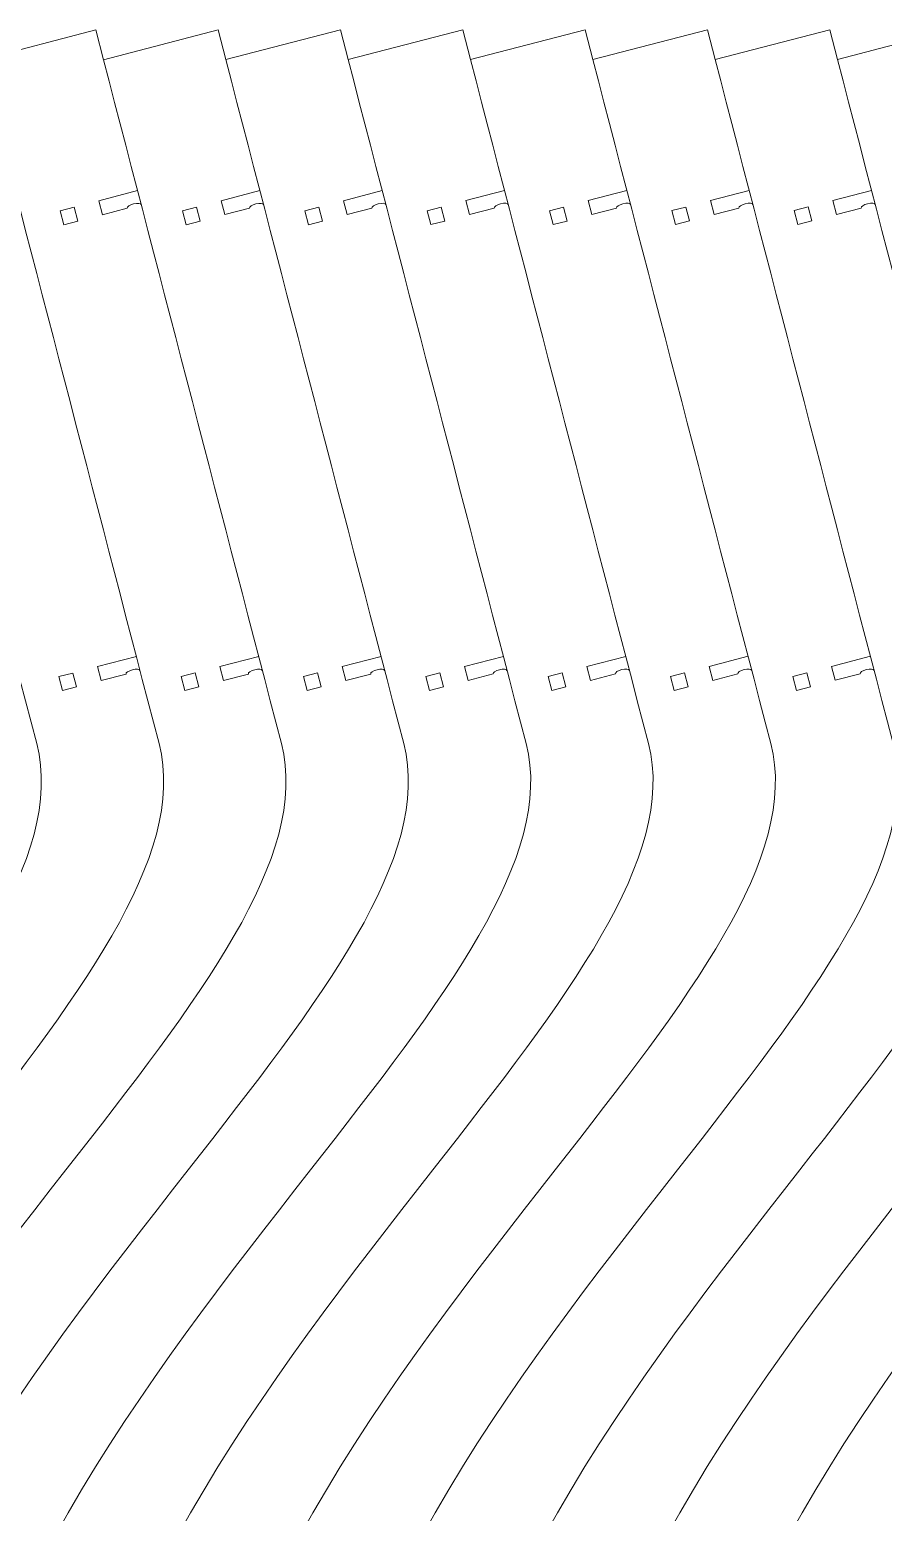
# Model space of a CAD drawing. Header units: millimetres. Extents: x -719 to 719, y -716 to 718.
# Drawn here: x -6.5 to 179.1, y 395.4 to 717.7 of the extents above; entities that cross this region are included whole.
import ezdxf

# ---------------------------------------------------------------- set-up
doc = ezdxf.new("R2010")
doc.units = ezdxf.units.MM
doc.header["$MEASUREMENT"] = 0
doc.layers.add('Layer 1', color=7, linetype='Continuous')

msp = doc.modelspace()

# ---------------------------------------------------------------- linework, layer by layer
at = {"layer": 'Layer 1', "color": 250, "lineweight": 9}
for points in [[(7.9068, 717.6019), (7.9068, 717.6019), (-17.0039, 711.1186), (-17.0039, 711.1186)], [(9.5851, 711.1256), (9.5851, 711.1256), (7.9068, 717.6019), (7.9068, 717.6019)], [(34.4966, 717.6088), (34.4966, 717.6088), (9.5851, 711.1256), (9.5851, 711.1256)], [(36.1749, 711.1326), (36.1749, 711.1326), (34.4966, 717.6097), (34.4966, 717.6097)], [(61.0864, 717.6158), (61.0864, 717.6158), (36.1749, 711.1326), (36.1749, 711.1326)], [(62.7647, 711.1395), (62.7647, 711.1395), (61.0864, 717.6167), (61.0864, 717.6167)], [(87.6763, 717.6236), (87.6763, 717.6236), (62.7647, 711.1395), (62.7647, 711.1395)], [(89.3545, 711.1465), (89.3545, 711.1465), (87.6754, 717.6236), (87.6754, 717.6236)], [(114.2652, 717.6306), (114.2652, 717.6306), (89.3545, 711.1465), (89.3545, 711.1465)], [(115.9443, 711.1534), (115.9443, 711.1534), (114.2652, 717.6306), (114.2652, 717.6306)], [(140.855, 717.6376), (140.855, 717.6376), (115.9443, 711.1534), (115.9443, 711.1534)], [(142.5341, 711.1604), (142.5341, 711.1604), (140.855, 717.6376), (140.855, 717.6376)], [(167.4448, 717.6445), (167.4448, 717.6445), (142.5341, 711.1613), (142.5341, 711.1613)], [(169.1239, 711.1682), (169.1239, 711.1682), (167.4448, 717.6445), (167.4448, 717.6445)], [(194.0346, 717.6515), (194.0346, 717.6515), (169.1239, 711.1682), (169.1239, 711.1682)], [(9.3502, 677.4331), (9.3502, 677.4331), (14.7389, 678.8356), (14.7389, 678.8356)], [(35.94, 677.4401), (35.94, 677.4401), (41.3279, 678.8425), (41.3279, 678.8425)], [(62.5298, 677.447), (62.5298, 677.447), (67.9177, 678.8495), (67.9177, 678.8495)], [(89.1196, 677.454), (89.1196, 677.454), (94.5075, 678.8564), (94.5075, 678.8564)], [(115.7085, 677.461), (115.7085, 677.461), (121.0973, 678.8634), (121.0973, 678.8634)], [(142.2983, 677.4688), (142.2983, 677.4688), (147.6871, 678.8712), (147.6871, 678.8712)], [(168.8882, 677.4757), (168.8882, 677.4757), (174.2769, 678.8782), (174.2769, 678.8782)], [(9.0796, 576.1729), (9.0796, 576.1729), (14.4684, 577.5754), (14.4684, 577.5754)], [(35.6694, 576.1799), (35.6694, 576.1799), (41.0582, 577.5823), (41.0582, 577.5823)], [(62.2592, 576.1869), (62.2592, 576.1869), (67.648, 577.5893), (67.648, 577.5893)], [(88.849, 576.1947), (88.849, 576.1947), (94.2369, 577.5971), (94.2369, 577.5971)], [(115.4388, 576.2017), (115.4388, 576.2017), (120.8267, 577.6041), (120.8267, 577.6041)], [(142.0278, 576.2086), (142.0278, 576.2086), (147.4166, 577.6111), (147.4166, 577.6111)], [(168.6176, 576.2156), (168.6176, 576.2156), (174.0064, 577.618), (174.0064, 577.618)]]:
    msp.add_open_spline(points, degree=3, dxfattribs=at)
for points, knots in [([(-1.4344, 74.8154), (-218.0148, 257.1509), (-123.1465, 378.5046), (-51.8048, 469.765), (-51.8048, 469.765), (-51.8048, 469.765), (-51.8048, 469.765), (-51.8048, 469.765), (-51.8048, 469.765), (-23.0356, 506.5651), (1.4488, 537.886), (-4.9483, 562.4661), (-4.9483, 562.4661), (-4.9483, 562.4661), (-4.9483, 562.4661), (-4.9483, 562.4661), (-4.9483, 562.4661), (-17.8487, 612.0091), (-30.7551, 661.5521), (-43.5937, 711.1117)], [0, 0, 0, 0, 0.16666667, 0.16666667, 0.16666667, 0.16666667, 0.33333333, 0.33333333, 0.33333333, 0.33333333, 0.5, 0.5, 0.5, 0.5, 0.66666667, 0.66666667, 0.66666667, 0.66666667, 1, 1, 1, 1]), ([(25.1554, 74.8224), (-191.425, 257.1579), (-96.5567, 378.5116), (-25.215, 469.7719), (-25.215, 469.7719), (-25.215, 469.7719), (-25.215, 469.7719), (-25.215, 469.7719), (-25.215, 469.7719), (3.5542, 506.5729), (28.0386, 537.8929), (21.6415, 562.4731), (21.6415, 562.4731), (21.6415, 562.4731), (21.6415, 562.4731), (21.6415, 562.4731), (21.6415, 562.4731), (8.7403, 612.0161), (-4.1653, 661.5591), (-17.0039, 711.1186)], [0, 0, 0, 0, 0.16666667, 0.16666667, 0.16666667, 0.16666667, 0.33333333, 0.33333333, 0.33333333, 0.33333333, 0.5, 0.5, 0.5, 0.5, 0.66666667, 0.66666667, 0.66666667, 0.66666667, 1, 1, 1, 1]), ([(51.7453, 74.8294), (-164.8352, 257.1648), (-69.9669, 378.5194), (1.3749, 469.7789), (1.3749, 469.7789), (1.3749, 469.7789), (1.3749, 469.7789), (1.3749, 469.7789), (1.3749, 469.7789), (30.144, 506.5799), (54.6284, 537.8999), (48.2305, 562.48), (48.2305, 562.48), (48.2305, 562.48), (48.2305, 562.48), (48.2305, 562.48), (48.2305, 562.48), (35.3301, 612.0239), (22.4245, 661.5661), (9.5851, 711.1256)], [0, 0, 0, 0, 0.16666667, 0.16666667, 0.16666667, 0.16666667, 0.33333333, 0.33333333, 0.33333333, 0.33333333, 0.5, 0.5, 0.5, 0.5, 0.66666667, 0.66666667, 0.66666667, 0.66666667, 1, 1, 1, 1]), ([(78.3351, 74.8363), (-138.2454, 257.1727), (-43.3771, 378.5264), (27.9647, 469.7859), (27.9647, 469.7859), (27.9647, 469.7859), (27.9647, 469.7859), (27.9647, 469.7859), (27.9647, 469.7859), (56.733, 506.5869), (81.2182, 537.9077), (74.8203, 562.487), (74.8203, 562.487), (74.8203, 562.487), (74.8203, 562.487), (74.8203, 562.487), (74.8203, 562.487), (61.9199, 612.0309), (49.0135, 661.573), (36.1749, 711.1326)], [0, 0, 0, 0, 0.16666667, 0.16666667, 0.16666667, 0.16666667, 0.33333333, 0.33333333, 0.33333333, 0.33333333, 0.5, 0.5, 0.5, 0.5, 0.66666667, 0.66666667, 0.66666667, 0.66666667, 1, 1, 1, 1]), ([(104.9249, 74.8433), (-111.6555, 257.1796), (-16.7881, 378.5333), (54.5545, 469.7937), (54.5545, 469.7937), (54.5545, 469.7937), (54.5545, 469.7937), (54.5545, 469.7937), (54.5545, 469.7937), (83.3228, 506.5938), (107.8081, 537.9147), (101.4101, 562.4939), (101.4101, 562.4939), (101.4101, 562.4939), (101.4101, 562.4939), (101.4101, 562.4939), (101.4101, 562.4939), (88.5097, 612.0378), (75.6033, 661.5808), (62.7647, 711.1404)], [0, 0, 0, 0, 0.16666667, 0.16666667, 0.16666667, 0.16666667, 0.33333333, 0.33333333, 0.33333333, 0.33333333, 0.5, 0.5, 0.5, 0.5, 0.66666667, 0.66666667, 0.66666667, 0.66666667, 1, 1, 1, 1]), ([(131.5147, 74.8502), (-85.0657, 257.1866), (9.8017, 378.5403), (81.1443, 469.8007), (81.1443, 469.8007), (81.1443, 469.8007), (81.1443, 469.8007), (81.1443, 469.8007), (81.1443, 469.8007), (109.9126, 506.6008), (134.3979, 537.9217), (127.9999, 562.5018), (127.9999, 562.5018), (127.9999, 562.5018), (127.9999, 562.5018), (127.9999, 562.5018), (127.9999, 562.5018), (115.0995, 612.0448), (102.1931, 661.5878), (89.3545, 711.1474)], [0, 0, 0, 0, 0.16666667, 0.16666667, 0.16666667, 0.16666667, 0.33333333, 0.33333333, 0.33333333, 0.33333333, 0.5, 0.5, 0.5, 0.5, 0.66666667, 0.66666667, 0.66666667, 0.66666667, 1, 1, 1, 1]), ([(158.1045, 74.8581), (-58.4768, 257.1935), (36.3915, 378.5481), (107.7341, 469.8076), (107.7341, 469.8076), (107.7341, 469.8076), (107.7341, 469.8076), (107.7341, 469.8076), (107.7341, 469.8076), (136.5024, 506.6077), (160.9868, 537.9286), (154.5897, 562.5087), (154.5897, 562.5087), (154.5897, 562.5087), (154.5897, 562.5087), (154.5897, 562.5087), (154.5897, 562.5087), (141.6893, 612.0517), (128.7829, 661.5948), (115.9443, 711.1543)], [0, 0, 0, 0, 0.16666667, 0.16666667, 0.16666667, 0.16666667, 0.33333333, 0.33333333, 0.33333333, 0.33333333, 0.5, 0.5, 0.5, 0.5, 0.66666667, 0.66666667, 0.66666667, 0.66666667, 1, 1, 1, 1]), ([(184.6943, 74.865), (-31.887, 257.2005), (62.9813, 378.5551), (134.3231, 469.8146), (134.3231, 469.8146), (134.3231, 469.8146), (134.3231, 469.8146), (134.3231, 469.8146), (134.3231, 469.8146), (163.0922, 506.6156), (187.5766, 537.9356), (181.1795, 562.5157), (181.1795, 562.5157), (181.1795, 562.5157), (181.1795, 562.5157), (181.1795, 562.5157), (181.1795, 562.5157), (168.2792, 612.0587), (155.3727, 661.6017), (142.5341, 711.1613)], [0, 0, 0, 0, 0.16666667, 0.16666667, 0.16666667, 0.16666667, 0.33333333, 0.33333333, 0.33333333, 0.33333333, 0.5, 0.5, 0.5, 0.5, 0.66666667, 0.66666667, 0.66666667, 0.66666667, 1, 1, 1, 1]), ([(211.2841, 74.872), (-5.2972, 257.2075), (89.5711, 378.562), (160.9129, 469.8215), (160.9129, 469.8215), (160.9129, 469.8215), (160.9129, 469.8215), (160.9129, 469.8215), (160.9129, 469.8215), (189.682, 506.6225), (214.1664, 537.9425), (207.7693, 562.5226), (207.7693, 562.5226), (207.7693, 562.5226), (207.7693, 562.5226), (207.7693, 562.5226), (207.7693, 562.5226), (194.869, 612.0665), (181.9625, 661.6087), (169.1239, 711.1682)], [0, 0, 0, 0, 0.16666667, 0.16666667, 0.16666667, 0.16666667, 0.33333333, 0.33333333, 0.33333333, 0.33333333, 0.5, 0.5, 0.5, 0.5, 0.66666667, 0.66666667, 0.66666667, 0.66666667, 1, 1, 1, 1]), ([(237.8731, 74.879), (21.2926, 257.2153), (116.1609, 378.569), (187.5027, 469.8285), (187.5027, 469.8285), (187.5027, 469.8285), (187.5027, 469.8285), (187.5027, 469.8285), (187.5027, 469.8285), (216.2718, 506.6295), (240.7563, 537.9504), (234.3591, 562.5296), (234.3591, 562.5296), (234.3591, 562.5296), (234.3591, 562.5296), (234.3591, 562.5296), (234.3591, 562.5296), (221.4588, 612.0735), (208.5523, 661.6156), (195.7137, 711.1752)], [0, 0, 0, 0, 0.16666667, 0.16666667, 0.16666667, 0.16666667, 0.33333333, 0.33333333, 0.33333333, 0.33333333, 0.5, 0.5, 0.5, 0.5, 0.66666667, 0.66666667, 0.66666667, 0.66666667, 1, 1, 1, 1]), ([(264.4629, 74.8859), (47.8825, 257.2223), (142.7507, 378.5759), (214.0925, 469.8363), (214.0925, 469.8363), (214.0925, 469.8363), (214.0925, 469.8363), (214.0925, 469.8363), (214.0925, 469.8363), (242.8608, 506.6365), (267.3461, 537.9573), (260.9481, 562.5366), (260.9481, 562.5366), (260.9481, 562.5366), (260.9481, 562.5366), (260.9481, 562.5366), (260.9481, 562.5366), (248.0477, 612.0805), (235.1413, 661.6235), (222.3027, 711.183)], [0, 0, 0, 0, 0.16666667, 0.16666667, 0.16666667, 0.16666667, 0.33333333, 0.33333333, 0.33333333, 0.33333333, 0.5, 0.5, 0.5, 0.5, 0.66666667, 0.66666667, 0.66666667, 0.66666667, 1, 1, 1, 1]), ([(291.0527, 74.8937), (74.4723, 257.2292), (169.3397, 378.5829), (240.6823, 469.8433), (240.6823, 469.8433), (240.6823, 469.8433), (240.6823, 469.8433), (240.6823, 469.8433), (240.6823, 469.8433), (269.4506, 506.6434), (293.9359, 537.9643), (287.5379, 562.5444), (287.5379, 562.5444), (287.5379, 562.5444), (287.5379, 562.5444), (287.5379, 562.5444), (287.5379, 562.5444), (274.6375, 612.0874), (261.7311, 661.6304), (248.8925, 711.19)], [0, 0, 0, 0, 0.16666667, 0.16666667, 0.16666667, 0.16666667, 0.33333333, 0.33333333, 0.33333333, 0.33333333, 0.5, 0.5, 0.5, 0.5, 0.66666667, 0.66666667, 0.66666667, 0.66666667, 1, 1, 1, 1]), ([(317.6425, 74.9007), (101.0621, 257.2362), (195.9295, 378.5907), (267.2721, 469.8502), (267.2721, 469.8502), (267.2721, 469.8502), (267.2721, 469.8502), (267.2721, 469.8502), (267.2721, 469.8502), (296.0404, 506.6512), (320.5257, 537.9712), (314.1277, 562.5514), (314.1277, 562.5514), (314.1277, 562.5514), (314.1277, 562.5514), (314.1277, 562.5514), (314.1277, 562.5514), (301.2273, 612.0944), (288.3209, 661.6374), (275.4823, 711.1969)], [0, 0, 0, 0, 0.16666667, 0.16666667, 0.16666667, 0.16666667, 0.33333333, 0.33333333, 0.33333333, 0.33333333, 0.5, 0.5, 0.5, 0.5, 0.66666667, 0.66666667, 0.66666667, 0.66666667, 1, 1, 1, 1]), ([(344.2323, 74.9077), (127.6519, 257.244), (222.5193, 378.5977), (293.8619, 469.8572), (293.8619, 469.8572), (293.8619, 469.8572), (293.8619, 469.8572), (293.8619, 469.8572), (293.8619, 469.8572), (322.6302, 506.6582), (347.1146, 537.9782), (340.7175, 562.5583), (340.7175, 562.5583), (340.7175, 562.5583), (340.7175, 562.5583), (340.7175, 562.5583), (340.7175, 562.5583), (327.8172, 612.1013), (314.9107, 661.6444), (302.0721, 711.2039)], [0, 0, 0, 0, 0.16666667, 0.16666667, 0.16666667, 0.16666667, 0.33333333, 0.33333333, 0.33333333, 0.33333333, 0.5, 0.5, 0.5, 0.5, 0.66666667, 0.66666667, 0.66666667, 0.66666667, 1, 1, 1, 1]), ([(370.8221, 74.9146), (154.2408, 257.251), (249.1091, 378.6047), (320.4509, 469.8642), (320.4509, 469.8642), (320.4509, 469.8642), (320.4509, 469.8642), (320.4509, 469.8642), (320.4509, 469.8642), (349.22, 506.6652), (373.7044, 537.986), (367.3073, 562.5653), (367.3073, 562.5653), (367.3073, 562.5653), (367.3073, 562.5653), (367.3073, 562.5653), (367.3073, 562.5653), (354.407, 612.1092), (341.5005, 661.6513), (328.6619, 711.2109)], [0, 0, 0, 0, 0.16666667, 0.16666667, 0.16666667, 0.16666667, 0.33333333, 0.33333333, 0.33333333, 0.33333333, 0.5, 0.5, 0.5, 0.5, 0.66666667, 0.66666667, 0.66666667, 0.66666667, 1, 1, 1, 1]), ([(16.9809, 682.6549), (16.9809, 682.6549), (8.5611, 680.4633), (8.5611, 680.4633), (8.5611, 680.4633), (8.5611, 680.4633), (8.5611, 680.4633), (8.5611, 680.4633), (8.5611, 680.4633), (8.5611, 680.4633), (9.3502, 677.4331), (9.3502, 677.4331)], [0, 0, 0, 0, 0.25, 0.25, 0.25, 0.25, 0.5, 0.5, 0.5, 0.5, 1, 1, 1, 1]), ([(43.5707, 682.6627), (43.5707, 682.6627), (35.1509, 680.4712), (35.1509, 680.4712), (35.1509, 680.4712), (35.1509, 680.4712), (35.1509, 680.4712), (35.1509, 680.4712), (35.1509, 680.4712), (35.1509, 680.4712), (35.94, 677.4401), (35.94, 677.4401)], [0, 0, 0, 0, 0.25, 0.25, 0.25, 0.25, 0.5, 0.5, 0.5, 0.5, 1, 1, 1, 1]), ([(70.1597, 682.6696), (70.1597, 682.6696), (61.7407, 680.4781), (61.7407, 680.4781), (61.7407, 680.4781), (61.7407, 680.4781), (61.7407, 680.4781), (61.7407, 680.4781), (61.7407, 680.4781), (61.7407, 680.4781), (62.5298, 677.447), (62.5298, 677.447)], [0, 0, 0, 0, 0.25, 0.25, 0.25, 0.25, 0.5, 0.5, 0.5, 0.5, 1, 1, 1, 1]), ([(96.7495, 682.6766), (96.7495, 682.6766), (88.3305, 680.4851), (88.3305, 680.4851), (88.3305, 680.4851), (88.3305, 680.4851), (88.3305, 680.4851), (88.3305, 680.4851), (88.3305, 680.4851), (88.3305, 680.4851), (89.1196, 677.454), (89.1196, 677.454)], [0, 0, 0, 0, 0.25, 0.25, 0.25, 0.25, 0.5, 0.5, 0.5, 0.5, 1, 1, 1, 1]), ([(123.3393, 682.6836), (123.3393, 682.6836), (114.9203, 680.492), (114.9203, 680.492), (114.9203, 680.492), (114.9203, 680.492), (114.9203, 680.492), (114.9203, 680.492), (114.9203, 680.492), (114.9203, 680.492), (115.7085, 677.461), (115.7085, 677.461)], [0, 0, 0, 0, 0.25, 0.25, 0.25, 0.25, 0.5, 0.5, 0.5, 0.5, 1, 1, 1, 1]), ([(149.9291, 682.6905), (149.9291, 682.6905), (141.5101, 680.499), (141.5101, 680.499), (141.5101, 680.499), (141.5101, 680.499), (141.5101, 680.499), (141.5101, 680.499), (141.5101, 680.499), (141.5101, 680.499), (142.2983, 677.4688), (142.2983, 677.4688)], [0, 0, 0, 0, 0.25, 0.25, 0.25, 0.25, 0.5, 0.5, 0.5, 0.5, 1, 1, 1, 1]), ([(176.5189, 682.6975), (176.5189, 682.6975), (168.0991, 680.5068), (168.0991, 680.5068), (168.0991, 680.5068), (168.0991, 680.5068), (168.0991, 680.5068), (168.0991, 680.5068), (168.0991, 680.5068), (168.0991, 680.5068), (168.8882, 677.4757), (168.8882, 677.4757)], [0, 0, 0, 0, 0.25, 0.25, 0.25, 0.25, 0.5, 0.5, 0.5, 0.5, 1, 1, 1, 1]), ([(3.1732, 679.0618), (3.1732, 679.0618), (0.1421, 678.2727), (0.1421, 678.2727), (0.1421, 678.2727), (0.1421, 678.2727), (0.1421, 678.2727), (0.1421, 678.2727), (0.1421, 678.2727), (0.1421, 678.2727), (0.9303, 675.2416), (0.9303, 675.2416), (0.9303, 675.2416), (0.9303, 675.2416), (0.9303, 675.2416), (0.9303, 675.2416), (0.9303, 675.2416), (0.9303, 675.2416), (3.9614, 676.0307), (3.9614, 676.0307), (3.9614, 676.0307), (3.9614, 676.0307), (3.9614, 676.0307), (3.9614, 676.0307), (3.9614, 676.0307), (3.9614, 676.0307), (3.1732, 679.0618), (3.1732, 679.0618)], [0, 0, 0, 0, 0.125, 0.125, 0.125, 0.125, 0.25, 0.25, 0.25, 0.25, 0.375, 0.375, 0.375, 0.375, 0.5, 0.5, 0.5, 0.5, 0.625, 0.625, 0.625, 0.625, 0.75, 0.75, 0.75, 0.75, 1, 1, 1, 1]), ([(14.7389, 678.8356), (14.6615, 679.1305), (15.2809, 679.5498), (16.1144, 679.7673), (16.1144, 679.7673), (16.1144, 679.7673), (16.1144, 679.7673), (16.1144, 679.7673), (16.1144, 679.7673), (16.1144, 679.7673), (16.1144, 679.7673), (16.1144, 679.7673), (16.1144, 679.7673), (16.1144, 679.7673), (16.1144, 679.7673), (16.1144, 679.7673), (16.1144, 679.7673), (16.9479, 679.984), (17.6926, 679.9196), (17.77, 679.6238), (17.77, 679.6238), (17.77, 679.6238), (17.77, 679.6238), (17.77, 679.6238), (17.77, 679.6238), (17.77, 679.6238), (17.77, 679.6238), (17.77, 679.6238)], [0, 0, 0, 0, 0.125, 0.125, 0.125, 0.125, 0.25, 0.25, 0.25, 0.25, 0.375, 0.375, 0.375, 0.375, 0.5, 0.5, 0.5, 0.5, 0.625, 0.625, 0.625, 0.625, 0.75, 0.75, 0.75, 0.75, 1, 1, 1, 1]), ([(29.7621, 679.0687), (29.7621, 679.0687), (26.731, 678.2796), (26.731, 678.2796), (26.731, 678.2796), (26.731, 678.2796), (26.731, 678.2796), (26.731, 678.2796), (26.731, 678.2796), (26.731, 678.2796), (27.5201, 675.2485), (27.5201, 675.2485), (27.5201, 675.2485), (27.5201, 675.2485), (27.5201, 675.2485), (27.5201, 675.2485), (27.5201, 675.2485), (27.5201, 675.2485), (30.5512, 676.0376), (30.5512, 676.0376), (30.5512, 676.0376), (30.5512, 676.0376), (30.5512, 676.0376), (30.5512, 676.0376), (30.5512, 676.0376), (30.5512, 676.0376), (29.7621, 679.0687), (29.7621, 679.0687)], [0, 0, 0, 0, 0.125, 0.125, 0.125, 0.125, 0.25, 0.25, 0.25, 0.25, 0.375, 0.375, 0.375, 0.375, 0.5, 0.5, 0.5, 0.5, 0.625, 0.625, 0.625, 0.625, 0.75, 0.75, 0.75, 0.75, 1, 1, 1, 1]), ([(41.3279, 678.8425), (41.2513, 679.1383), (41.8708, 679.5568), (42.7042, 679.7743), (42.7042, 679.7743), (42.7042, 679.7743), (42.7042, 679.7743), (42.7042, 679.7743), (42.7042, 679.7743), (42.7042, 679.7743), (42.7042, 679.7743), (42.7042, 679.7743), (42.7042, 679.7743), (42.7042, 679.7743), (42.7042, 679.7743), (42.7042, 679.7743), (42.7042, 679.7743), (43.5377, 679.9909), (44.2824, 679.9274), (44.359, 679.6316), (44.359, 679.6316), (44.359, 679.6316), (44.359, 679.6316), (44.359, 679.6316), (44.359, 679.6316), (44.359, 679.6316), (44.359, 679.6316), (44.359, 679.6316)], [0, 0, 0, 0, 0.125, 0.125, 0.125, 0.125, 0.25, 0.25, 0.25, 0.25, 0.375, 0.375, 0.375, 0.375, 0.5, 0.5, 0.5, 0.5, 0.625, 0.625, 0.625, 0.625, 0.75, 0.75, 0.75, 0.75, 1, 1, 1, 1]), ([(56.3519, 679.0757), (56.3519, 679.0757), (53.3208, 678.2866), (53.3208, 678.2866), (53.3208, 678.2866), (53.3208, 678.2866), (53.3208, 678.2866), (53.3208, 678.2866), (53.3208, 678.2866), (53.3208, 678.2866), (54.1099, 675.2555), (54.1099, 675.2555), (54.1099, 675.2555), (54.1099, 675.2555), (54.1099, 675.2555), (54.1099, 675.2555), (54.1099, 675.2555), (54.1099, 675.2555), (57.141, 676.0446), (57.141, 676.0446), (57.141, 676.0446), (57.141, 676.0446), (57.141, 676.0446), (57.141, 676.0446), (57.141, 676.0446), (57.141, 676.0446), (56.3519, 679.0757), (56.3519, 679.0757)], [0, 0, 0, 0, 0.125, 0.125, 0.125, 0.125, 0.25, 0.25, 0.25, 0.25, 0.375, 0.375, 0.375, 0.375, 0.5, 0.5, 0.5, 0.5, 0.625, 0.625, 0.625, 0.625, 0.75, 0.75, 0.75, 0.75, 1, 1, 1, 1]), ([(67.9177, 678.8495), (67.8411, 679.1453), (68.4606, 679.5646), (69.294, 679.7812), (69.294, 679.7812), (69.294, 679.7812), (69.294, 679.7812), (69.294, 679.7812), (69.294, 679.7812), (69.294, 679.7812), (69.294, 679.7812), (69.294, 679.7812), (69.294, 679.7812), (69.294, 679.7812), (69.294, 679.7812), (69.294, 679.7812), (69.294, 679.7812), (70.1275, 679.9987), (70.8722, 679.9344), (70.9488, 679.6386), (70.9488, 679.6386), (70.9488, 679.6386), (70.9488, 679.6386), (70.9488, 679.6386), (70.9488, 679.6386), (70.9488, 679.6386), (70.9488, 679.6386), (70.9488, 679.6386)], [0, 0, 0, 0, 0.125, 0.125, 0.125, 0.125, 0.25, 0.25, 0.25, 0.25, 0.375, 0.375, 0.375, 0.375, 0.5, 0.5, 0.5, 0.5, 0.625, 0.625, 0.625, 0.625, 0.75, 0.75, 0.75, 0.75, 1, 1, 1, 1]), ([(82.9417, 679.0826), (82.9417, 679.0826), (79.9106, 678.2935), (79.9106, 678.2935), (79.9106, 678.2935), (79.9106, 678.2935), (79.9106, 678.2935), (79.9106, 678.2935), (79.9106, 678.2935), (79.9106, 678.2935), (80.6997, 675.2625), (80.6997, 675.2625), (80.6997, 675.2625), (80.6997, 675.2625), (80.6997, 675.2625), (80.6997, 675.2625), (80.6997, 675.2625), (80.6997, 675.2625), (83.7308, 676.0516), (83.7308, 676.0516), (83.7308, 676.0516), (83.7308, 676.0516), (83.7308, 676.0516), (83.7308, 676.0516), (83.7308, 676.0516), (83.7308, 676.0516), (82.9417, 679.0826), (82.9417, 679.0826)], [0, 0, 0, 0, 0.125, 0.125, 0.125, 0.125, 0.25, 0.25, 0.25, 0.25, 0.375, 0.375, 0.375, 0.375, 0.5, 0.5, 0.5, 0.5, 0.625, 0.625, 0.625, 0.625, 0.75, 0.75, 0.75, 0.75, 1, 1, 1, 1]), ([(94.5075, 678.8564), (94.4309, 679.1522), (95.0495, 679.5716), (95.883, 679.7882), (95.883, 679.7882), (95.883, 679.7882), (95.883, 679.7882), (95.883, 679.7882), (95.883, 679.7882), (95.883, 679.7882), (95.883, 679.7882), (95.883, 679.7882), (95.883, 679.7882), (95.883, 679.7882), (95.883, 679.7882), (95.883, 679.7882), (95.883, 679.7882), (96.7164, 680.0057), (97.462, 679.9413), (97.5386, 679.6455), (97.5386, 679.6455), (97.5386, 679.6455), (97.5386, 679.6455), (97.5386, 679.6455), (97.5386, 679.6455), (97.5386, 679.6455), (97.5386, 679.6455), (97.5386, 679.6455)], [0, 0, 0, 0, 0.125, 0.125, 0.125, 0.125, 0.25, 0.25, 0.25, 0.25, 0.375, 0.375, 0.375, 0.375, 0.5, 0.5, 0.5, 0.5, 0.625, 0.625, 0.625, 0.625, 0.75, 0.75, 0.75, 0.75, 1, 1, 1, 1]), ([(109.5315, 679.0896), (109.5315, 679.0896), (106.5004, 678.3005), (106.5004, 678.3005), (106.5004, 678.3005), (106.5004, 678.3005), (106.5004, 678.3005), (106.5004, 678.3005), (106.5004, 678.3005), (106.5004, 678.3005), (107.2895, 675.2703), (107.2895, 675.2703), (107.2895, 675.2703), (107.2895, 675.2703), (107.2895, 675.2703), (107.2895, 675.2703), (107.2895, 675.2703), (107.2895, 675.2703), (110.3206, 676.0585), (110.3206, 676.0585), (110.3206, 676.0585), (110.3206, 676.0585), (110.3206, 676.0585), (110.3206, 676.0585), (110.3206, 676.0585), (110.3206, 676.0585), (109.5315, 679.0896), (109.5315, 679.0896)], [0, 0, 0, 0, 0.125, 0.125, 0.125, 0.125, 0.25, 0.25, 0.25, 0.25, 0.375, 0.375, 0.375, 0.375, 0.5, 0.5, 0.5, 0.5, 0.625, 0.625, 0.625, 0.625, 0.75, 0.75, 0.75, 0.75, 1, 1, 1, 1]), ([(121.0973, 678.8634), (121.0208, 679.1592), (121.6393, 679.5785), (122.4728, 679.796), (122.4728, 679.796), (122.4728, 679.796), (122.4728, 679.796), (122.4728, 679.796), (122.4728, 679.796), (122.4728, 679.796), (122.4728, 679.796), (122.4728, 679.796), (122.4728, 679.796), (122.4728, 679.796), (122.4728, 679.796), (122.4728, 679.796), (122.4728, 679.796), (123.3062, 680.0127), (124.0518, 679.9483), (124.1284, 679.6525), (124.1284, 679.6525), (124.1284, 679.6525), (124.1284, 679.6525), (124.1284, 679.6525), (124.1284, 679.6525), (124.1284, 679.6525), (124.1284, 679.6525), (124.1284, 679.6525)], [0, 0, 0, 0, 0.125, 0.125, 0.125, 0.125, 0.25, 0.25, 0.25, 0.25, 0.375, 0.375, 0.375, 0.375, 0.5, 0.5, 0.5, 0.5, 0.625, 0.625, 0.625, 0.625, 0.75, 0.75, 0.75, 0.75, 1, 1, 1, 1]), ([(136.1213, 679.0966), (136.1213, 679.0966), (133.0903, 678.3083), (133.0903, 678.3083), (133.0903, 678.3083), (133.0903, 678.3083), (133.0903, 678.3083), (133.0903, 678.3083), (133.0903, 678.3083), (133.0903, 678.3083), (133.8794, 675.2773), (133.8794, 675.2773), (133.8794, 675.2773), (133.8794, 675.2773), (133.8794, 675.2773), (133.8794, 675.2773), (133.8794, 675.2773), (133.8794, 675.2773), (136.9104, 676.0655), (136.9104, 676.0655), (136.9104, 676.0655), (136.9104, 676.0655), (136.9104, 676.0655), (136.9104, 676.0655), (136.9104, 676.0655), (136.9104, 676.0655), (136.1213, 679.0966), (136.1213, 679.0966)], [0, 0, 0, 0, 0.125, 0.125, 0.125, 0.125, 0.25, 0.25, 0.25, 0.25, 0.375, 0.375, 0.375, 0.375, 0.5, 0.5, 0.5, 0.5, 0.625, 0.625, 0.625, 0.625, 0.75, 0.75, 0.75, 0.75, 1, 1, 1, 1]), ([(147.6871, 678.8712), (147.6106, 679.1662), (148.2291, 679.5855), (149.0626, 679.803), (149.0626, 679.803), (149.0626, 679.803), (149.0626, 679.803), (149.0626, 679.803), (149.0626, 679.803), (149.0626, 679.803), (149.0626, 679.803), (149.0626, 679.803), (149.0626, 679.803), (149.0626, 679.803), (149.0626, 679.803), (149.0626, 679.803), (149.0626, 679.803), (149.8961, 680.0196), (150.6408, 679.9552), (150.7182, 679.6603), (150.7182, 679.6603), (150.7182, 679.6603), (150.7182, 679.6603), (150.7182, 679.6603), (150.7182, 679.6603), (150.7182, 679.6603), (150.7182, 679.6603), (150.7182, 679.6603)], [0, 0, 0, 0, 0.125, 0.125, 0.125, 0.125, 0.25, 0.25, 0.25, 0.25, 0.375, 0.375, 0.375, 0.375, 0.5, 0.5, 0.5, 0.5, 0.625, 0.625, 0.625, 0.625, 0.75, 0.75, 0.75, 0.75, 1, 1, 1, 1]), ([(162.7112, 679.1044), (162.7112, 679.1044), (159.6801, 678.3153), (159.6801, 678.3153), (159.6801, 678.3153), (159.6801, 678.3153), (159.6801, 678.3153), (159.6801, 678.3153), (159.6801, 678.3153), (159.6801, 678.3153), (160.4692, 675.2842), (160.4692, 675.2842), (160.4692, 675.2842), (160.4692, 675.2842), (160.4692, 675.2842), (160.4692, 675.2842), (160.4692, 675.2842), (160.4692, 675.2842), (163.4994, 676.0733), (163.4994, 676.0733), (163.4994, 676.0733), (163.4994, 676.0733), (163.4994, 676.0733), (163.4994, 676.0733), (163.4994, 676.0733), (163.4994, 676.0733), (162.7112, 679.1044), (162.7112, 679.1044)], [0, 0, 0, 0, 0.125, 0.125, 0.125, 0.125, 0.25, 0.25, 0.25, 0.25, 0.375, 0.375, 0.375, 0.375, 0.5, 0.5, 0.5, 0.5, 0.625, 0.625, 0.625, 0.625, 0.75, 0.75, 0.75, 0.75, 1, 1, 1, 1]), ([(174.2769, 678.8782), (174.1995, 679.1731), (174.8189, 679.5933), (175.6524, 679.81), (175.6524, 679.81), (175.6524, 679.81), (175.6524, 679.81), (175.6524, 679.81), (175.6524, 679.81), (175.6524, 679.81), (175.6524, 679.81), (175.6524, 679.81), (175.6524, 679.81), (175.6524, 679.81), (175.6524, 679.81), (175.6524, 679.81), (175.6524, 679.81), (176.4859, 680.0266), (177.2306, 679.9622), (177.308, 679.6673), (177.308, 679.6673), (177.308, 679.6673), (177.308, 679.6673), (177.308, 679.6673), (177.308, 679.6673), (177.308, 679.6673), (177.308, 679.6673), (177.308, 679.6673)], [0, 0, 0, 0, 0.125, 0.125, 0.125, 0.125, 0.25, 0.25, 0.25, 0.25, 0.375, 0.375, 0.375, 0.375, 0.5, 0.5, 0.5, 0.5, 0.625, 0.625, 0.625, 0.625, 0.75, 0.75, 0.75, 0.75, 1, 1, 1, 1]), ([(16.7104, 581.3956), (16.7104, 581.3956), (8.2905, 579.204), (8.2905, 579.204), (8.2905, 579.204), (8.2905, 579.204), (8.2905, 579.204), (8.2905, 579.204), (8.2905, 579.204), (8.2905, 579.204), (9.0796, 576.1729), (9.0796, 576.1729)], [0, 0, 0, 0, 0.25, 0.25, 0.25, 0.25, 0.5, 0.5, 0.5, 0.5, 1, 1, 1, 1]), ([(43.3002, 581.4025), (43.3002, 581.4025), (34.8803, 579.211), (34.8803, 579.211), (34.8803, 579.211), (34.8803, 579.211), (34.8803, 579.211), (34.8803, 579.211), (34.8803, 579.211), (34.8803, 579.211), (35.6694, 576.1799), (35.6694, 576.1799)], [0, 0, 0, 0, 0.25, 0.25, 0.25, 0.25, 0.5, 0.5, 0.5, 0.5, 1, 1, 1, 1]), ([(69.89, 581.4095), (69.89, 581.4095), (61.4701, 579.2179), (61.4701, 579.2179), (61.4701, 579.2179), (61.4701, 579.2179), (61.4701, 579.2179), (61.4701, 579.2179), (61.4701, 579.2179), (61.4701, 579.2179), (62.2592, 576.1869), (62.2592, 576.1869)], [0, 0, 0, 0, 0.25, 0.25, 0.25, 0.25, 0.5, 0.5, 0.5, 0.5, 1, 1, 1, 1]), ([(96.4798, 581.4164), (96.4798, 581.4164), (88.0599, 579.2249), (88.0599, 579.2249), (88.0599, 579.2249), (88.0599, 579.2249), (88.0599, 579.2249), (88.0599, 579.2249), (88.0599, 579.2249), (88.0599, 579.2249), (88.849, 576.1947), (88.849, 576.1947)], [0, 0, 0, 0, 0.25, 0.25, 0.25, 0.25, 0.5, 0.5, 0.5, 0.5, 1, 1, 1, 1]), ([(123.0687, 581.4243), (123.0687, 581.4243), (114.6497, 579.2327), (114.6497, 579.2327), (114.6497, 579.2327), (114.6497, 579.2327), (114.6497, 579.2327), (114.6497, 579.2327), (114.6497, 579.2327), (114.6497, 579.2327), (115.4388, 576.2017), (115.4388, 576.2017)], [0, 0, 0, 0, 0.25, 0.25, 0.25, 0.25, 0.5, 0.5, 0.5, 0.5, 1, 1, 1, 1]), ([(149.6585, 581.4312), (149.6585, 581.4312), (141.2396, 579.2397), (141.2396, 579.2397), (141.2396, 579.2397), (141.2396, 579.2397), (141.2396, 579.2397), (141.2396, 579.2397), (141.2396, 579.2397), (141.2396, 579.2397), (142.0278, 576.2086), (142.0278, 576.2086)], [0, 0, 0, 0, 0.25, 0.25, 0.25, 0.25, 0.5, 0.5, 0.5, 0.5, 1, 1, 1, 1]), ([(176.2484, 581.4382), (176.2484, 581.4382), (167.8294, 579.2467), (167.8294, 579.2467), (167.8294, 579.2467), (167.8294, 579.2467), (167.8294, 579.2467), (167.8294, 579.2467), (167.8294, 579.2467), (167.8294, 579.2467), (168.6176, 576.2156), (168.6176, 576.2156)], [0, 0, 0, 0, 0.25, 0.25, 0.25, 0.25, 0.5, 0.5, 0.5, 0.5, 1, 1, 1, 1]), ([(2.9026, 577.8016), (2.9026, 577.8016), (-0.1285, 577.0125), (-0.1285, 577.0125), (-0.1285, 577.0125), (-0.1285, 577.0125), (-0.1285, 577.0125), (-0.1285, 577.0125), (-0.1285, 577.0125), (-0.1285, 577.0125), (0.6606, 573.9814), (0.6606, 573.9814), (0.6606, 573.9814), (0.6606, 573.9814), (0.6606, 573.9814), (0.6606, 573.9814), (0.6606, 573.9814), (0.6606, 573.9814), (3.6908, 574.7705), (3.6908, 574.7705), (3.6908, 574.7705), (3.6908, 574.7705), (3.6908, 574.7705), (3.6908, 574.7705), (3.6908, 574.7705), (3.6908, 574.7705), (2.9026, 577.8016), (2.9026, 577.8016)], [0, 0, 0, 0, 0.125, 0.125, 0.125, 0.125, 0.25, 0.25, 0.25, 0.25, 0.375, 0.375, 0.375, 0.375, 0.5, 0.5, 0.5, 0.5, 0.625, 0.625, 0.625, 0.625, 0.75, 0.75, 0.75, 0.75, 1, 1, 1, 1]), ([(14.4684, 577.5754), (14.3909, 577.8712), (15.0104, 578.2905), (15.8438, 578.5072), (15.8438, 578.5072), (15.8438, 578.5072), (15.8438, 578.5072), (15.8438, 578.5072), (15.8438, 578.5072), (15.8438, 578.5072), (15.8438, 578.5072), (15.8438, 578.5072), (15.8438, 578.5072), (15.8438, 578.5072), (15.8438, 578.5072), (15.8438, 578.5072), (15.8438, 578.5072), (16.6773, 578.7247), (17.422, 578.6603), (17.4994, 578.3645), (17.4994, 578.3645), (17.4994, 578.3645), (17.4994, 578.3645), (17.4994, 578.3645), (17.4994, 578.3645), (17.4994, 578.3645), (17.4994, 578.3645), (17.4994, 578.3645)], [0, 0, 0, 0, 0.125, 0.125, 0.125, 0.125, 0.25, 0.25, 0.25, 0.25, 0.375, 0.375, 0.375, 0.375, 0.5, 0.5, 0.5, 0.5, 0.625, 0.625, 0.625, 0.625, 0.75, 0.75, 0.75, 0.75, 1, 1, 1, 1]), ([(29.4924, 577.8085), (29.4924, 577.8085), (26.4613, 577.0195), (26.4613, 577.0195), (26.4613, 577.0195), (26.4613, 577.0195), (26.4613, 577.0195), (26.4613, 577.0195), (26.4613, 577.0195), (26.4613, 577.0195), (27.2495, 573.9884), (27.2495, 573.9884), (27.2495, 573.9884), (27.2495, 573.9884), (27.2495, 573.9884), (27.2495, 573.9884), (27.2495, 573.9884), (27.2495, 573.9884), (30.2806, 574.7775), (30.2806, 574.7775), (30.2806, 574.7775), (30.2806, 574.7775), (30.2806, 574.7775), (30.2806, 574.7775), (30.2806, 574.7775), (30.2806, 574.7775), (29.4924, 577.8085), (29.4924, 577.8085)], [0, 0, 0, 0, 0.125, 0.125, 0.125, 0.125, 0.25, 0.25, 0.25, 0.25, 0.375, 0.375, 0.375, 0.375, 0.5, 0.5, 0.5, 0.5, 0.625, 0.625, 0.625, 0.625, 0.75, 0.75, 0.75, 0.75, 1, 1, 1, 1]), ([(41.0582, 577.5823), (40.9807, 577.8781), (41.6002, 578.2975), (42.4336, 578.5141), (42.4336, 578.5141), (42.4336, 578.5141), (42.4336, 578.5141), (42.4336, 578.5141), (42.4336, 578.5141), (42.4336, 578.5141), (42.4336, 578.5141), (42.4336, 578.5141), (42.4336, 578.5141), (42.4336, 578.5141), (42.4336, 578.5141), (42.4336, 578.5141), (42.4336, 578.5141), (43.2671, 578.7316), (44.0118, 578.6672), (44.0893, 578.3714), (44.0893, 578.3714), (44.0893, 578.3714), (44.0893, 578.3714), (44.0893, 578.3714), (44.0893, 578.3714), (44.0893, 578.3714), (44.0893, 578.3714), (44.0893, 578.3714)], [0, 0, 0, 0, 0.125, 0.125, 0.125, 0.125, 0.25, 0.25, 0.25, 0.25, 0.375, 0.375, 0.375, 0.375, 0.5, 0.5, 0.5, 0.5, 0.625, 0.625, 0.625, 0.625, 0.75, 0.75, 0.75, 0.75, 1, 1, 1, 1]), ([(56.0813, 577.8155), (56.0813, 577.8155), (53.0511, 577.0264), (53.0511, 577.0264), (53.0511, 577.0264), (53.0511, 577.0264), (53.0511, 577.0264), (53.0511, 577.0264), (53.0511, 577.0264), (53.0511, 577.0264), (53.8393, 573.9953), (53.8393, 573.9953), (53.8393, 573.9953), (53.8393, 573.9953), (53.8393, 573.9953), (53.8393, 573.9953), (53.8393, 573.9953), (53.8393, 573.9953), (56.8704, 574.7844), (56.8704, 574.7844), (56.8704, 574.7844), (56.8704, 574.7844), (56.8704, 574.7844), (56.8704, 574.7844), (56.8704, 574.7844), (56.8704, 574.7844), (56.0813, 577.8155), (56.0813, 577.8155)], [0, 0, 0, 0, 0.125, 0.125, 0.125, 0.125, 0.25, 0.25, 0.25, 0.25, 0.375, 0.375, 0.375, 0.375, 0.5, 0.5, 0.5, 0.5, 0.625, 0.625, 0.625, 0.625, 0.75, 0.75, 0.75, 0.75, 1, 1, 1, 1]), ([(67.648, 577.5893), (67.5706, 577.8851), (68.19, 578.3044), (69.0235, 578.5219), (69.0235, 578.5219), (69.0235, 578.5219), (69.0235, 578.5219), (69.0235, 578.5219), (69.0235, 578.5219), (69.0235, 578.5219), (69.0235, 578.5219), (69.0235, 578.5219), (69.0235, 578.5219), (69.0235, 578.5219), (69.0235, 578.5219), (69.0235, 578.5219), (69.0235, 578.5219), (69.8569, 578.7386), (70.6016, 578.6742), (70.6782, 578.3784), (70.6782, 578.3784), (70.6782, 578.3784), (70.6782, 578.3784), (70.6782, 578.3784), (70.6782, 578.3784), (70.6782, 578.3784), (70.6782, 578.3784), (70.6782, 578.3784)], [0, 0, 0, 0, 0.125, 0.125, 0.125, 0.125, 0.25, 0.25, 0.25, 0.25, 0.375, 0.375, 0.375, 0.375, 0.5, 0.5, 0.5, 0.5, 0.625, 0.625, 0.625, 0.625, 0.75, 0.75, 0.75, 0.75, 1, 1, 1, 1]), ([(82.6711, 577.8225), (82.6711, 577.8225), (79.6401, 577.0342), (79.6401, 577.0342), (79.6401, 577.0342), (79.6401, 577.0342), (79.6401, 577.0342), (79.6401, 577.0342), (79.6401, 577.0342), (79.6401, 577.0342), (80.4292, 574.0032), (80.4292, 574.0032), (80.4292, 574.0032), (80.4292, 574.0032), (80.4292, 574.0032), (80.4292, 574.0032), (80.4292, 574.0032), (80.4292, 574.0032), (83.4602, 574.7914), (83.4602, 574.7914), (83.4602, 574.7914), (83.4602, 574.7914), (83.4602, 574.7914), (83.4602, 574.7914), (83.4602, 574.7914), (83.4602, 574.7914), (82.6711, 577.8225), (82.6711, 577.8225)], [0, 0, 0, 0, 0.125, 0.125, 0.125, 0.125, 0.25, 0.25, 0.25, 0.25, 0.375, 0.375, 0.375, 0.375, 0.5, 0.5, 0.5, 0.5, 0.625, 0.625, 0.625, 0.625, 0.75, 0.75, 0.75, 0.75, 1, 1, 1, 1]), ([(94.2369, 577.5971), (94.1604, 577.8921), (94.7789, 578.3114), (95.6133, 578.5289), (95.6133, 578.5289), (95.6133, 578.5289), (95.6133, 578.5289), (95.6133, 578.5289), (95.6133, 578.5289), (95.6133, 578.5289), (95.6133, 578.5289), (95.6133, 578.5289), (95.6133, 578.5289), (95.6133, 578.5289), (95.6133, 578.5289), (95.6133, 578.5289), (95.6133, 578.5289), (96.4459, 578.7455), (97.1914, 578.6812), (97.268, 578.3854), (97.268, 578.3854), (97.268, 578.3854), (97.268, 578.3854), (97.268, 578.3854), (97.268, 578.3854), (97.268, 578.3854), (97.268, 578.3854), (97.268, 578.3854)], [0, 0, 0, 0, 0.125, 0.125, 0.125, 0.125, 0.25, 0.25, 0.25, 0.25, 0.375, 0.375, 0.375, 0.375, 0.5, 0.5, 0.5, 0.5, 0.625, 0.625, 0.625, 0.625, 0.75, 0.75, 0.75, 0.75, 1, 1, 1, 1]), ([(109.261, 577.8303), (109.261, 577.8303), (106.2299, 577.0412), (106.2299, 577.0412), (106.2299, 577.0412), (106.2299, 577.0412), (106.2299, 577.0412), (106.2299, 577.0412), (106.2299, 577.0412), (106.2299, 577.0412), (107.019, 574.0101), (107.019, 574.0101), (107.019, 574.0101), (107.019, 574.0101), (107.019, 574.0101), (107.019, 574.0101), (107.019, 574.0101), (107.019, 574.0101), (110.05, 574.7992), (110.05, 574.7992), (110.05, 574.7992), (110.05, 574.7992), (110.05, 574.7992), (110.05, 574.7992), (110.05, 574.7992), (110.05, 574.7992), (109.261, 577.8303), (109.261, 577.8303)], [0, 0, 0, 0, 0.125, 0.125, 0.125, 0.125, 0.25, 0.25, 0.25, 0.25, 0.375, 0.375, 0.375, 0.375, 0.5, 0.5, 0.5, 0.5, 0.625, 0.625, 0.625, 0.625, 0.75, 0.75, 0.75, 0.75, 1, 1, 1, 1]), ([(120.8267, 577.6041), (120.7502, 577.899), (121.3688, 578.3192), (122.2031, 578.5359), (122.2031, 578.5359), (122.2031, 578.5359), (122.2031, 578.5359), (122.2031, 578.5359), (122.2031, 578.5359), (122.2031, 578.5359), (122.2031, 578.5359), (122.2031, 578.5359), (122.2031, 578.5359), (122.2031, 578.5359), (122.2031, 578.5359), (122.2031, 578.5359), (122.2031, 578.5359), (123.0365, 578.7525), (123.7813, 578.6881), (123.8578, 578.3932), (123.8578, 578.3932), (123.8578, 578.3932), (123.8578, 578.3932), (123.8578, 578.3932), (123.8578, 578.3932), (123.8578, 578.3932), (123.8578, 578.3932), (123.8578, 578.3932)], [0, 0, 0, 0, 0.125, 0.125, 0.125, 0.125, 0.25, 0.25, 0.25, 0.25, 0.375, 0.375, 0.375, 0.375, 0.5, 0.5, 0.5, 0.5, 0.625, 0.625, 0.625, 0.625, 0.75, 0.75, 0.75, 0.75, 1, 1, 1, 1]), ([(135.8508, 577.8373), (135.8508, 577.8373), (132.8197, 577.0482), (132.8197, 577.0482), (132.8197, 577.0482), (132.8197, 577.0482), (132.8197, 577.0482), (132.8197, 577.0482), (132.8197, 577.0482), (132.8197, 577.0482), (133.6088, 574.0171), (133.6088, 574.0171), (133.6088, 574.0171), (133.6088, 574.0171), (133.6088, 574.0171), (133.6088, 574.0171), (133.6088, 574.0171), (133.6088, 574.0171), (136.6399, 574.8062), (136.6399, 574.8062), (136.6399, 574.8062), (136.6399, 574.8062), (136.6399, 574.8062), (136.6399, 574.8062), (136.6399, 574.8062), (136.6399, 574.8062), (135.8508, 577.8373), (135.8508, 577.8373)], [0, 0, 0, 0, 0.125, 0.125, 0.125, 0.125, 0.25, 0.25, 0.25, 0.25, 0.375, 0.375, 0.375, 0.375, 0.5, 0.5, 0.5, 0.5, 0.625, 0.625, 0.625, 0.625, 0.75, 0.75, 0.75, 0.75, 1, 1, 1, 1]), ([(147.4166, 577.6111), (147.34, 577.9069), (147.9586, 578.3262), (148.792, 578.5428), (148.792, 578.5428), (148.792, 578.5428), (148.792, 578.5428), (148.792, 578.5428), (148.792, 578.5428), (148.792, 578.5428), (148.792, 578.5428), (148.792, 578.5428), (148.792, 578.5428), (148.792, 578.5428), (148.792, 578.5428), (148.792, 578.5428), (148.792, 578.5428), (149.6255, 578.7595), (150.3711, 578.6951), (150.4476, 578.4001), (150.4476, 578.4001), (150.4476, 578.4001), (150.4476, 578.4001), (150.4476, 578.4001), (150.4476, 578.4001), (150.4476, 578.4001), (150.4476, 578.4001), (150.4476, 578.4001)], [0, 0, 0, 0, 0.125, 0.125, 0.125, 0.125, 0.25, 0.25, 0.25, 0.25, 0.375, 0.375, 0.375, 0.375, 0.5, 0.5, 0.5, 0.5, 0.625, 0.625, 0.625, 0.625, 0.75, 0.75, 0.75, 0.75, 1, 1, 1, 1]), ([(162.4406, 577.8442), (162.4406, 577.8442), (159.4095, 577.0551), (159.4095, 577.0551), (159.4095, 577.0551), (159.4095, 577.0551), (159.4095, 577.0551), (159.4095, 577.0551), (159.4095, 577.0551), (159.4095, 577.0551), (160.1986, 574.024), (160.1986, 574.024), (160.1986, 574.024), (160.1986, 574.024), (160.1986, 574.024), (160.1986, 574.024), (160.1986, 574.024), (160.1986, 574.024), (163.2297, 574.8131), (163.2297, 574.8131), (163.2297, 574.8131), (163.2297, 574.8131), (163.2297, 574.8131), (163.2297, 574.8131), (163.2297, 574.8131), (163.2297, 574.8131), (162.4406, 577.8442), (162.4406, 577.8442)], [0, 0, 0, 0, 0.125, 0.125, 0.125, 0.125, 0.25, 0.25, 0.25, 0.25, 0.375, 0.375, 0.375, 0.375, 0.5, 0.5, 0.5, 0.5, 0.625, 0.625, 0.625, 0.625, 0.75, 0.75, 0.75, 0.75, 1, 1, 1, 1]), ([(174.0064, 577.618), (173.9298, 577.9138), (174.5484, 578.3332), (175.3818, 578.5498), (175.3818, 578.5498), (175.3818, 578.5498), (175.3818, 578.5498), (175.3818, 578.5498), (175.3818, 578.5498), (175.3818, 578.5498), (175.3818, 578.5498), (175.3818, 578.5498), (175.3818, 578.5498), (175.3818, 578.5498), (175.3818, 578.5498), (175.3818, 578.5498), (175.3818, 578.5498), (176.2153, 578.7673), (176.9609, 578.7029), (177.0374, 578.4071), (177.0374, 578.4071), (177.0374, 578.4071), (177.0374, 578.4071), (177.0374, 578.4071), (177.0374, 578.4071), (177.0374, 578.4071), (177.0374, 578.4071), (177.0374, 578.4071)], [0, 0, 0, 0, 0.125, 0.125, 0.125, 0.125, 0.25, 0.25, 0.25, 0.25, 0.375, 0.375, 0.375, 0.375, 0.5, 0.5, 0.5, 0.5, 0.625, 0.625, 0.625, 0.625, 0.75, 0.75, 0.75, 0.75, 1, 1, 1, 1])]:
    msp.add_open_spline(points, degree=3, knots=knots, dxfattribs=at)

doc.saveas('drawing.dxf')
